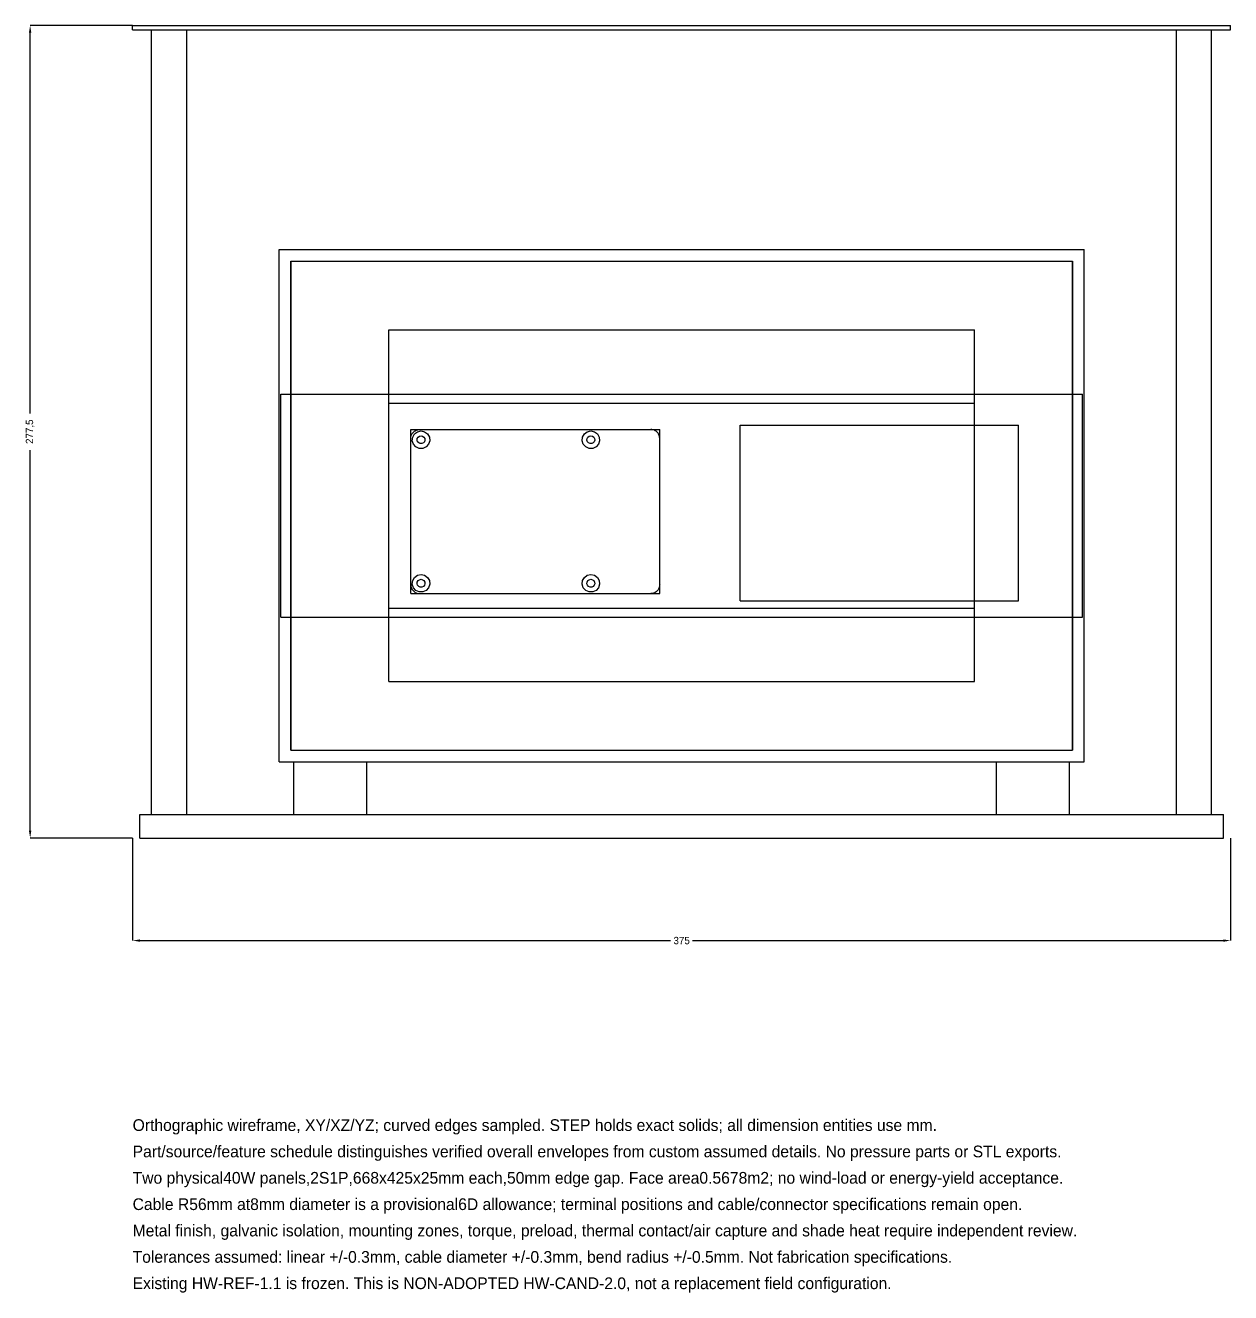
# Model space of a CAD drawing. Header units: millimetres. Extents: x -37 to 800, y -583 to 278.
# Drawn here: x -36.6 to 375, y -582.7 to -150 of the extents above; entities that cross this region are included whole.
import ezdxf

# ---------------------------------------------------------------- set-up
doc = ezdxf.new("R2010")
doc.units = ezdxf.units.MM
for name, color, linetype in [('DIMENSIONS', 7, 'Continuous'), ('FRONT', 7, 'Continuous'), ('NOTES', 7, 'Continuous')]:
    doc.layers.add(name, color=color, linetype=linetype)
doc.dimstyles.get("Standard").update_dxf_attribs({"dimtxt": 2.5, "dimasz": 2.5, "dimexe": 1.25, "dimexo": 0.625, "dimtad": 1, "dimcen": 2.5, "dimazin": 3, "dimtfac": 1, "dimtmove": 0, "dimatfit": 3})

# ---------------------------------------------------------------- blocks, each defined once
blk = doc.blocks.new('_CLOSEDFILLED')
at = {"color": 0, "linetype": 'BYBLOCK'}
blk.add_solid([(-1, 0.16), (0, 0), (-1, -0.16)], dxfattribs=at)
blk = doc.blocks.new('*D3')
for p, q in [((0, -427.5), (0, -462.5)), ((375, -427.5), (375, -462.5)), ((2.5, -462.5), (183.75, -462.5)), ((191.25, -462.5), (372.5, -462.5))]:
    blk.add_line(p, q)
at = {"layer": 'Defpoints'}
for p in [(0, -427.5), (375, -427.5), (0, -462.5)]:
    blk.add_point(p, dxfattribs=at)
at = {"layer": 'DIMENSIONS', "xscale": 2.5, "yscale": 2.5, "rotation": 180}
blk.add_blockref('_CLOSEDFILLED', (0, -462.5), dxfattribs=at)
at = {"layer": 'DIMENSIONS', "xscale": 2.5, "yscale": 2.5}
blk.add_blockref('_CLOSEDFILLED', (375, -462.5), dxfattribs=at)
at = {"layer": 'DIMENSIONS', "insert": (187.5, -462.5), "char_height": 2.5, "attachment_point": 5}
blk.add_mtext('375', dxfattribs=at)
blk = doc.blocks.new('*D4')
for p, q in [((0, -150), (-35, -150)), ((-35, -282.5), (-35, -152.5)), ((-35, -425), (-35, -295)), ((0, -427.5), (-35, -427.5))]:
    blk.add_line(p, q)
at = {"layer": 'Defpoints'}
for p in [(0, -150), (-35, -427.5), (0, -427.5)]:
    blk.add_point(p, dxfattribs=at)
at = {"layer": 'DIMENSIONS', "xscale": 2.5, "yscale": 2.5}
for p, rotation in [((-35, -150), 90), ((-35, -427.5), 270)]:
    blk.add_blockref('_CLOSEDFILLED', p, dxfattribs=dict(at, rotation=rotation))
at = {"layer": 'DIMENSIONS', "insert": (-35, -288.75), "char_height": 2.5, "attachment_point": 5, "rotation": 90}
blk.add_mtext('277,5', dxfattribs=at)

msp = doc.modelspace()

# ---------------------------------------------------------------- linework, layer by layer
at = {"layer": 'FRONT'}
for points in [[(0, -151.5), (0, -150)], [(0, -151.5), (0, -150)], [(0, -150), (375, -150)], [(0, -150), (375, -150)], [(375, -151.5), (375, -150)], [(375, -151.5), (375, -150)], [(0, -151.5), (375, -151.5)], [(0, -151.5), (375, -151.5)], [(6.5, -419.5), (6.5, -151.5)], [(6.5, -419.5), (6.5, -151.5)], [(6.5, -151.5), (18.5, -151.5)], [(6.5, -151.5), (18.5, -151.5)], [(18.5, -419.5), (18.5, -151.5)], [(18.5, -419.5), (18.5, -151.5)], [(356.5, -419.5), (356.5, -151.5)], [(356.5, -419.5), (356.5, -151.5)], [(356.5, -151.5), (368.5, -151.5)], [(356.5, -151.5), (368.5, -151.5)], [(368.5, -419.5), (368.5, -151.5)], [(368.5, -419.5), (368.5, -151.5)], [(50, -401.5), (50, -226.5)], [(50, -401.5), (50, -226.5)], [(50, -226.5), (325, -226.5)], [(50, -226.5), (325, -226.5)], [(50, -401.5), (50, -226.5)], [(50, -401.5), (50, -226.5)], [(50, -226.5), (325, -226.5)], [(50, -226.5), (325, -226.5)], [(325, -401.5), (325, -226.5)], [(325, -401.5), (325, -226.5)], [(325, -401.5), (325, -226.5)], [(325, -401.5), (325, -226.5)], [(54.045, -230.545), (320.955, -230.545)], [(54.045, -230.545), (54.045, -397.455)], [(54.045, -230.545), (320.955, -230.545)], [(54.045, -397.455), (54.045, -230.545)], [(320.955, -230.545), (320.955, -397.455)], [(320.955, -397.455), (320.955, -230.545)], [(87.5, -374), (87.5, -254)], [(87.5, -374), (87.5, -254)], [(87.5, -254), (287.5, -254)], [(87.5, -254), (287.5, -254)], [(287.5, -374), (287.5, -254)], [(287.5, -374), (287.5, -254)], [(50.594, -352.1), (50.594, -275.9)], [(50.594, -352.1), (50.594, -275.9)], [(50.594, -275.9), (324.406, -275.9)], [(50.594, -275.9), (324.406, -275.9)], [(50.594, -352.1), (50.594, -275.9)], [(50.594, -352.1), (50.594, -275.9)], [(50.594, -275.9), (324.406, -275.9)], [(50.594, -275.9), (324.406, -275.9)], [(324.406, -352.1), (324.406, -275.9)], [(324.406, -352.1), (324.406, -275.9)], [(324.406, -352.1), (324.406, -275.9)], [(324.406, -352.1), (324.406, -275.9)], [(87.5, -349), (87.5, -279)], [(87.5, -349), (87.5, -279)], [(87.5, -279), (287.5, -279)], [(87.5, -279), (287.5, -279)], [(87.5, -349), (87.5, -279)], [(87.5, -349), (87.5, -279)], [(87.5, -279), (287.5, -279)], [(87.5, -279), (287.5, -279)], [(287.5, -349), (287.5, -279)], [(287.5, -349), (287.5, -279)], [(287.5, -349), (287.5, -279)], [(287.5, -349), (287.5, -279)], [(95, -291), (95.016, -290.686), (95.066, -290.376), (95.147, -290.073), (95.259, -289.78), (95.402, -289.5), (95.573, -289.237), (95.771, -288.993), (95.993, -288.771), (96.237, -288.573), (96.5, -288.402), (96.78, -288.259), (97.073, -288.147), (97.376, -288.066), (97.686, -288.016), (98, -288)], [(95, -291), (95.016, -290.686), (95.066, -290.376), (95.147, -290.073), (95.259, -289.78), (95.402, -289.5), (95.573, -289.237), (95.771, -288.993), (95.993, -288.771), (96.237, -288.573), (96.5, -288.402), (96.78, -288.259), (97.073, -288.147), (97.376, -288.066), (97.686, -288.016), (98, -288)], [(95, -344), (95, -288)], [(95, -344), (95, -288)], [(95, -288), (180, -288)], [(95, -288), (180, -288)], [(98.5, -288.5), (99.72, -288.759), (100.729, -289.493), (101.353, -290.573), (101.484, -291.814), (101.098, -293), (100.263, -293.927), (99.124, -294.434), (97.876, -294.434), (96.737, -293.927), (95.902, -293), (95.516, -291.814), (95.647, -290.573), (96.271, -289.493), (97.28, -288.759), (98.5, -288.5)], [(98.5, -288.5), (99.72, -288.759), (100.729, -289.493), (101.353, -290.573), (101.484, -291.814), (101.098, -293), (100.263, -293.927), (99.124, -294.434), (97.876, -294.434), (96.737, -293.927), (95.902, -293), (95.516, -291.814), (95.647, -290.573), (96.271, -289.493), (97.28, -288.759), (98.5, -288.5)], [(98, -288), (177, -288)], [(98, -288), (177, -288)], [(156.5, -288.5), (157.72, -288.759), (158.729, -289.493), (159.353, -290.573), (159.484, -291.814), (159.098, -293), (158.263, -293.927), (157.124, -294.434), (155.876, -294.434), (154.737, -293.927), (153.902, -293), (153.516, -291.814), (153.647, -290.573), (154.271, -289.493), (155.28, -288.759), (156.5, -288.5)], [(156.5, -288.5), (157.72, -288.759), (158.729, -289.493), (159.353, -290.573), (159.484, -291.814), (159.098, -293), (158.263, -293.927), (157.124, -294.434), (155.876, -294.434), (154.737, -293.927), (153.902, -293), (153.516, -291.814), (153.647, -290.573), (154.271, -289.493), (155.28, -288.759), (156.5, -288.5)], [(180, -291), (179.984, -290.686), (179.934, -290.376), (179.853, -290.073), (179.741, -289.78), (179.598, -289.5), (179.427, -289.237), (179.229, -288.993), (179.007, -288.771), (178.763, -288.573), (178.5, -288.402), (178.22, -288.259), (177.927, -288.147), (177.624, -288.066), (177.314, -288.016), (177, -288)], [(180, -291), (179.984, -290.686), (179.934, -290.376), (179.853, -290.073), (179.741, -289.78), (179.598, -289.5), (179.427, -289.237), (179.229, -288.993), (179.007, -288.771), (178.763, -288.573), (178.5, -288.402), (178.22, -288.259), (177.927, -288.147), (177.624, -288.066), (177.314, -288.016), (177, -288)], [(180, -344), (180, -288)], [(180, -344), (180, -288)], [(207.5, -346.5), (207.5, -286.5)], [(207.5, -346.5), (207.5, -286.5)], [(207.5, -286.5), (302.5, -286.5)], [(207.5, -286.5), (302.5, -286.5)], [(302.5, -346.5), (302.5, -286.5)], [(302.5, -346.5), (302.5, -286.5)], [(95, -341), (95, -291)], [(95, -341), (95, -291)], [(98.5, -290.15), (99.049, -290.267), (99.503, -290.597), (99.784, -291.083), (99.843, -291.641), (99.669, -292.175), (99.294, -292.592), (98.781, -292.82), (98.219, -292.82), (97.706, -292.592), (97.331, -292.175), (97.157, -291.641), (97.216, -291.083), (97.497, -290.597), (97.951, -290.267), (98.5, -290.15)], [(98.5, -290.15), (99.049, -290.267), (99.503, -290.597), (99.784, -291.083), (99.843, -291.641), (99.669, -292.175), (99.294, -292.592), (98.781, -292.82), (98.219, -292.82), (97.706, -292.592), (97.331, -292.175), (97.157, -291.641), (97.216, -291.083), (97.497, -290.597), (97.951, -290.267), (98.5, -290.15)], [(98.5, -290.15), (99.049, -290.267), (99.503, -290.597), (99.784, -291.083), (99.843, -291.641), (99.669, -292.175), (99.294, -292.592), (98.781, -292.82), (98.219, -292.82), (97.706, -292.592), (97.331, -292.175), (97.157, -291.641), (97.216, -291.083), (97.497, -290.597), (97.951, -290.267), (98.5, -290.15)], [(98.5, -290.15), (99.049, -290.267), (99.503, -290.597), (99.784, -291.083), (99.843, -291.641), (99.669, -292.175), (99.294, -292.592), (98.781, -292.82), (98.219, -292.82), (97.706, -292.592), (97.331, -292.175), (97.157, -291.641), (97.216, -291.083), (97.497, -290.597), (97.951, -290.267), (98.5, -290.15)], [(156.5, -290.15), (157.049, -290.267), (157.503, -290.597), (157.784, -291.083), (157.843, -291.641), (157.669, -292.175), (157.294, -292.592), (156.781, -292.82), (156.219, -292.82), (155.706, -292.592), (155.331, -292.175), (155.157, -291.641), (155.216, -291.083), (155.497, -290.597), (155.951, -290.267), (156.5, -290.15)], [(156.5, -290.15), (157.049, -290.267), (157.503, -290.597), (157.784, -291.083), (157.843, -291.641), (157.669, -292.175), (157.294, -292.592), (156.781, -292.82), (156.219, -292.82), (155.706, -292.592), (155.331, -292.175), (155.157, -291.641), (155.216, -291.083), (155.497, -290.597), (155.951, -290.267), (156.5, -290.15)], [(156.5, -290.15), (157.049, -290.267), (157.503, -290.597), (157.784, -291.083), (157.843, -291.641), (157.669, -292.175), (157.294, -292.592), (156.781, -292.82), (156.219, -292.82), (155.706, -292.592), (155.331, -292.175), (155.157, -291.641), (155.216, -291.083), (155.497, -290.597), (155.951, -290.267), (156.5, -290.15)], [(156.5, -290.15), (157.049, -290.267), (157.503, -290.597), (157.784, -291.083), (157.843, -291.641), (157.669, -292.175), (157.294, -292.592), (156.781, -292.82), (156.219, -292.82), (155.706, -292.592), (155.331, -292.175), (155.157, -291.641), (155.216, -291.083), (155.497, -290.597), (155.951, -290.267), (156.5, -290.15)], [(180, -341), (180, -291)], [(180, -341), (180, -291)], [(98.5, -337.5), (99.72, -337.759), (100.729, -338.493), (101.353, -339.573), (101.484, -340.814), (101.098, -342), (100.263, -342.927), (99.124, -343.434), (97.876, -343.434), (96.737, -342.927), (95.902, -342), (95.516, -340.814), (95.647, -339.573), (96.271, -338.493), (97.28, -337.759), (98.5, -337.5)], [(98.5, -337.5), (99.72, -337.759), (100.729, -338.493), (101.353, -339.573), (101.484, -340.814), (101.098, -342), (100.263, -342.927), (99.124, -343.434), (97.876, -343.434), (96.737, -342.927), (95.902, -342), (95.516, -340.814), (95.647, -339.573), (96.271, -338.493), (97.28, -337.759), (98.5, -337.5)], [(156.5, -337.5), (157.72, -337.759), (158.729, -338.493), (159.353, -339.573), (159.484, -340.814), (159.098, -342), (158.263, -342.927), (157.124, -343.434), (155.876, -343.434), (154.737, -342.927), (153.902, -342), (153.516, -340.814), (153.647, -339.573), (154.271, -338.493), (155.28, -337.759), (156.5, -337.5)], [(156.5, -337.5), (157.72, -337.759), (158.729, -338.493), (159.353, -339.573), (159.484, -340.814), (159.098, -342), (158.263, -342.927), (157.124, -343.434), (155.876, -343.434), (154.737, -342.927), (153.902, -342), (153.516, -340.814), (153.647, -339.573), (154.271, -338.493), (155.28, -337.759), (156.5, -337.5)], [(95, -341), (95.016, -341.314), (95.066, -341.624), (95.147, -341.927), (95.259, -342.22), (95.402, -342.5), (95.573, -342.763), (95.771, -343.007), (95.993, -343.229), (96.237, -343.427), (96.5, -343.598), (96.78, -343.741), (97.073, -343.853), (97.376, -343.934), (97.686, -343.984), (98, -344)], [(95, -341), (95.016, -341.314), (95.066, -341.624), (95.147, -341.927), (95.259, -342.22), (95.402, -342.5), (95.573, -342.763), (95.771, -343.007), (95.993, -343.229), (96.237, -343.427), (96.5, -343.598), (96.78, -343.741), (97.073, -343.853), (97.376, -343.934), (97.686, -343.984), (98, -344)], [(98.5, -339.15), (99.049, -339.267), (99.503, -339.597), (99.784, -340.083), (99.843, -340.641), (99.669, -341.175), (99.294, -341.592), (98.781, -341.82), (98.219, -341.82), (97.706, -341.592), (97.331, -341.175), (97.157, -340.641), (97.216, -340.083), (97.497, -339.597), (97.951, -339.267), (98.5, -339.15)], [(98.5, -339.15), (99.049, -339.267), (99.503, -339.597), (99.784, -340.083), (99.843, -340.641), (99.669, -341.175), (99.294, -341.592), (98.781, -341.82), (98.219, -341.82), (97.706, -341.592), (97.331, -341.175), (97.157, -340.641), (97.216, -340.083), (97.497, -339.597), (97.951, -339.267), (98.5, -339.15)], [(98.5, -339.15), (99.049, -339.267), (99.503, -339.597), (99.784, -340.083), (99.843, -340.641), (99.669, -341.175), (99.294, -341.592), (98.781, -341.82), (98.219, -341.82), (97.706, -341.592), (97.331, -341.175), (97.157, -340.641), (97.216, -340.083), (97.497, -339.597), (97.951, -339.267), (98.5, -339.15)], [(98.5, -339.15), (99.049, -339.267), (99.503, -339.597), (99.784, -340.083), (99.843, -340.641), (99.669, -341.175), (99.294, -341.592), (98.781, -341.82), (98.219, -341.82), (97.706, -341.592), (97.331, -341.175), (97.157, -340.641), (97.216, -340.083), (97.497, -339.597), (97.951, -339.267), (98.5, -339.15)], [(156.5, -339.15), (157.049, -339.267), (157.503, -339.597), (157.784, -340.083), (157.843, -340.641), (157.669, -341.175), (157.294, -341.592), (156.781, -341.82), (156.219, -341.82), (155.706, -341.592), (155.331, -341.175), (155.157, -340.641), (155.216, -340.083), (155.497, -339.597), (155.951, -339.267), (156.5, -339.15)], [(156.5, -339.15), (157.049, -339.267), (157.503, -339.597), (157.784, -340.083), (157.843, -340.641), (157.669, -341.175), (157.294, -341.592), (156.781, -341.82), (156.219, -341.82), (155.706, -341.592), (155.331, -341.175), (155.157, -340.641), (155.216, -340.083), (155.497, -339.597), (155.951, -339.267), (156.5, -339.15)], [(156.5, -339.15), (157.049, -339.267), (157.503, -339.597), (157.784, -340.083), (157.843, -340.641), (157.669, -341.175), (157.294, -341.592), (156.781, -341.82), (156.219, -341.82), (155.706, -341.592), (155.331, -341.175), (155.157, -340.641), (155.216, -340.083), (155.497, -339.597), (155.951, -339.267), (156.5, -339.15)], [(156.5, -339.15), (157.049, -339.267), (157.503, -339.597), (157.784, -340.083), (157.843, -340.641), (157.669, -341.175), (157.294, -341.592), (156.781, -341.82), (156.219, -341.82), (155.706, -341.592), (155.331, -341.175), (155.157, -340.641), (155.216, -340.083), (155.497, -339.597), (155.951, -339.267), (156.5, -339.15)], [(180, -341), (179.984, -341.314), (179.934, -341.624), (179.853, -341.927), (179.741, -342.22), (179.598, -342.5), (179.427, -342.763), (179.229, -343.007), (179.007, -343.229), (178.763, -343.427), (178.5, -343.598), (178.22, -343.741), (177.927, -343.853), (177.624, -343.934), (177.314, -343.984), (177, -344)], [(180, -341), (179.984, -341.314), (179.934, -341.624), (179.853, -341.927), (179.741, -342.22), (179.598, -342.5), (179.427, -342.763), (179.229, -343.007), (179.007, -343.229), (178.763, -343.427), (178.5, -343.598), (178.22, -343.741), (177.927, -343.853), (177.624, -343.934), (177.314, -343.984), (177, -344)], [(95, -344), (180, -344)], [(95, -344), (180, -344)], [(98, -344), (177, -344)], [(98, -344), (177, -344)], [(87.5, -349), (287.5, -349)], [(87.5, -349), (287.5, -349)], [(87.5, -349), (287.5, -349)], [(87.5, -349), (287.5, -349)], [(207.5, -346.5), (302.5, -346.5)], [(207.5, -346.5), (302.5, -346.5)], [(50.594, -352.1), (324.406, -352.1)], [(50.594, -352.1), (324.406, -352.1)], [(50.594, -352.1), (324.406, -352.1)], [(50.594, -352.1), (324.406, -352.1)], [(87.5, -374), (287.5, -374)], [(87.5, -374), (287.5, -374)], [(54.045, -397.455), (320.955, -397.455)], [(54.045, -397.455), (320.955, -397.455)], [(50, -401.5), (325, -401.5)], [(50, -401.5), (325, -401.5)], [(50, -401.5), (325, -401.5)], [(50, -401.5), (325, -401.5)], [(55, -419.5), (55, -401.5)], [(55, -419.5), (55, -401.5)], [(55, -401.5), (80, -401.5)], [(55, -401.5), (80, -401.5)], [(80, -419.5), (80, -401.5)], [(80, -419.5), (80, -401.5)], [(295, -419.5), (295, -401.5)], [(295, -419.5), (295, -401.5)], [(295, -401.5), (320, -401.5)], [(295, -401.5), (320, -401.5)], [(320, -419.5), (320, -401.5)], [(320, -419.5), (320, -401.5)], [(2.5, -427.5), (2.5, -419.5)], [(2.5, -427.5), (2.5, -419.5)], [(2.5, -419.5), (372.5, -419.5)], [(2.5, -419.5), (372.5, -419.5)], [(6.5, -419.5), (18.5, -419.5)], [(6.5, -419.5), (18.5, -419.5)], [(55, -419.5), (80, -419.5)], [(55, -419.5), (80, -419.5)], [(295, -419.5), (320, -419.5)], [(295, -419.5), (320, -419.5)], [(356.5, -419.5), (368.5, -419.5)], [(356.5, -419.5), (368.5, -419.5)], [(372.5, -427.5), (372.5, -419.5)], [(372.5, -427.5), (372.5, -419.5)], [(2.5, -427.5), (372.5, -427.5)], [(2.5, -427.5), (372.5, -427.5)]]:
    msp.add_lwpolyline(points, dxfattribs=at)

# ---------------------------------------------------------------- texts
at = {"layer": 'NOTES'}
for s, p in [('Orthographic wireframe, XY/XZ/YZ; curved edges sampled. STEP holds exact solids; all dimension entities use mm.', (0, -527.5)), ('Part/source/feature schedule distinguishes verified overall envelopes from custom assumed details. No pressure parts or STL exports.', (0, -536.5)), ('Two physical40W panels,2S1P,668x425x25mm each,50mm edge gap. Face area0.5678m2; no wind-load or energy-yield acceptance.', (0, -545.5)), ('Cable R56mm at8mm diameter is a provisional6D allowance; terminal positions and cable/connector specifications remain open.', (0, -554.5)), ('Metal finish, galvanic isolation, mounting zones, torque, preload, thermal contact/air capture and shade heat require independent review.', (0, -563.5)), ('Tolerances assumed: linear +/-0.3mm, cable diameter +/-0.3mm, bend radius +/-0.5mm. Not fabrication specifications.', (0, -572.5)), ('Existing HW-REF-1.1 is frozen. This is NON-ADOPTED HW-CAND-2.0, not a replacement field configuration.', (0, -581.5))]:
    msp.add_text(s, height=4, dxfattribs=at).set_placement(p)

# ---------------------------------------------------------------- dimensions: what is measured, and where the dimension line sits
at = {"layer": 'DIMENSIONS'}
dim = msp.add_linear_dim(base=(-35, -427.5), p1=(0, -427.5), p2=(0, -150), angle=90, dimstyle='Standard', override={"dimtxt": 2.5, "dimasz": 2.5, "dimdec": 2}, dxfattribs=at)
dim.commit()
dim.dimension.update_dxf_attribs({"geometry": '*D4', "text_midpoint": (-35, -288.75)})
dim = msp.add_linear_dim(base=(0, -462.5), p1=(0, -427.5), p2=(375, -427.5), dimstyle='Standard', override={"dimtxt": 2.5, "dimasz": 2.5, "dimdec": 2}, dxfattribs=at)
dim.commit()
dim.dimension.update_dxf_attribs({"geometry": '*D3', "text_midpoint": (187.5, -462.5)})

doc.saveas('drawing.dxf')
